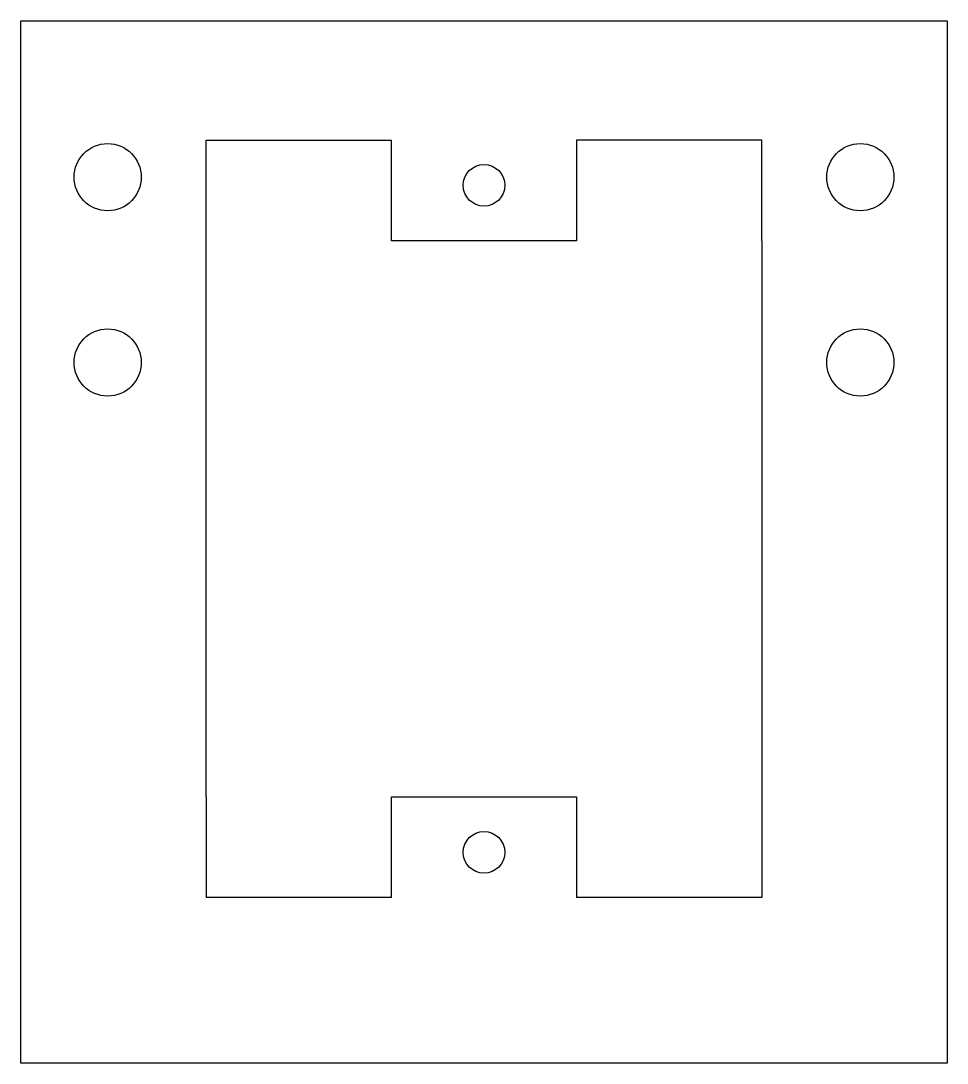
# Model space of a CAD drawing. Header units: millimetres. Extents: x -20 to 20, y -74 to -29.
import ezdxf

# ---------------------------------------------------------------- set-up
doc = ezdxf.new("R2010")
doc.units = ezdxf.units.MM
doc.layers.get('0').update_dxf_attribs({"linetype": 'CONTINUOUS'})

msp = doc.modelspace()

# ---------------------------------------------------------------- linework, layer by layer
for p, q in [((-20, -29), (20, -29)), ((-20, -74), (-20, -29)), ((20, -29), (20, -74)), ((-12, -34.15), (-4, -34.15)), ((-12, -38.5), (-12, -34.15)), ((-4, -38.5), (-4, -34.15)), ((4, -34.15), (4, -38.5)), ((12, -34.15), (4, -34.15)), ((12, -38.5), (12, -34.15)), ((-12, -62.5), (-12, -38.5)), ((4, -38.5), (-4, -38.5)), ((12, -38.5), (12, -62.5)), ((-12, -62.5), (-12, -66.85)), ((-4, -62.5), (4, -62.5)), ((-4, -66.85), (-4, -62.5)), ((4, -62.5), (4, -66.85)), ((12, -62.5), (12, -66.85)), ((-4, -66.85), (-12, -66.85)), ((12, -66.85), (4, -66.85)), ((20, -74), (-20, -74))]:
    msp.add_line(p, q)
for centre, radius in [((-16.25, -35.75), 1.45), ((16.25, -35.75), 1.45), ((0, -36.1), 0.9), ((-16.25, -43.75), 1.45), ((16.25, -43.75), 1.45), ((0, -64.9), 0.9)]:
    msp.add_circle(centre, radius)

doc.saveas('drawing.dxf')
